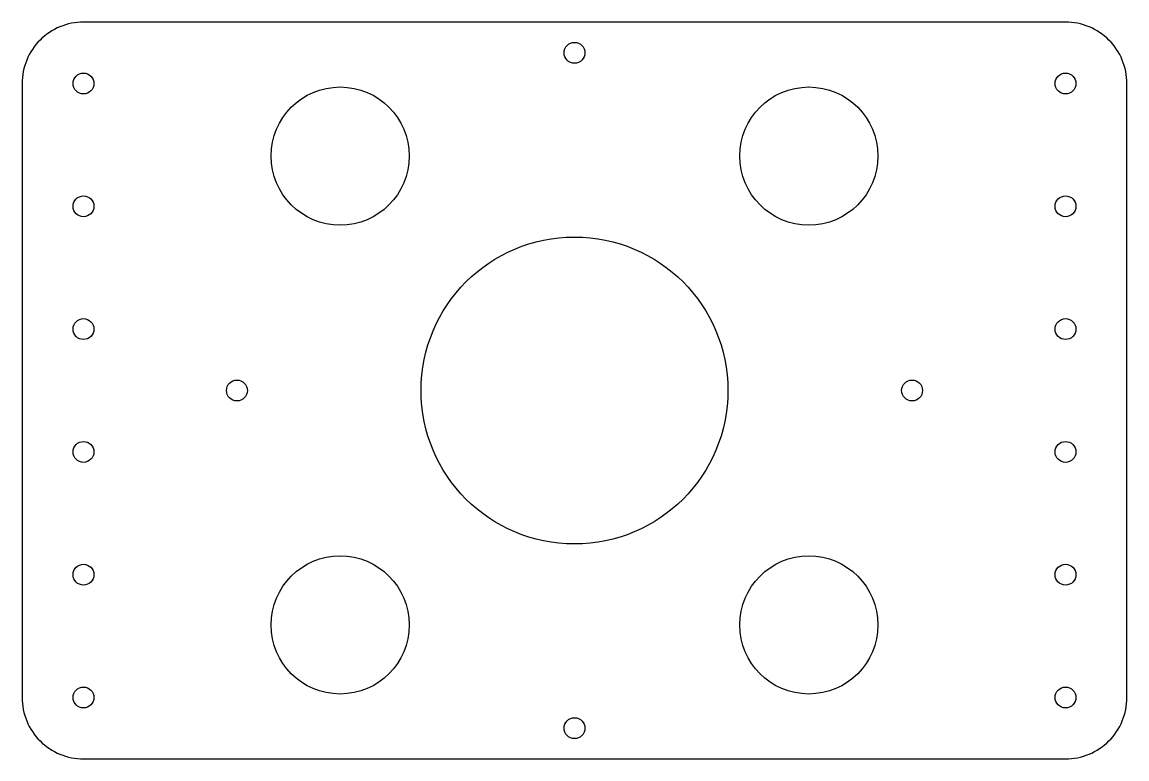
# Model space of a CAD drawing. Header units: inches. Extents: x -4.5 to 4.5, y -3 to 3.
import ezdxf

# ---------------------------------------------------------------- set-up
doc = ezdxf.new("R2010")
doc.units = ezdxf.units.IN
doc.header["$MEASUREMENT"] = 0

msp = doc.modelspace()

# ---------------------------------------------------------------- linework, layer by layer
msp.add_lwpolyline([(-4, -3), (4, -3, 0.414214), (4.5, -2.5), (4.5, 2.5, 0.414214), (4, 3), (-4, 3, 0.414214), (-4.5, 2.5), (-4.5, -2.5, 0.414214)], format="xyb", close=True)
for centre, radius in [((0, 2.75), 0.085), ((-4, 2.5), 0.085), ((4, 2.5), 0.085), ((-1.9092, 1.9092), 0.5625), ((1.9092, 1.9092), 0.5625), ((-4, 1.5), 0.085), ((4, 1.5), 0.085), ((0, 0), 1.25), ((-4, 0.5), 0.085), ((4, 0.5), 0.085), ((-2.75, 0), 0.085), ((2.75, 0), 0.085), ((-4, -0.5), 0.085), ((4, -0.5), 0.085), ((-1.9092, -1.9092), 0.5625), ((1.9092, -1.9092), 0.5625), ((-4, -1.5), 0.085), ((4, -1.5), 0.085), ((-4, -2.5), 0.085), ((4, -2.5), 0.085), ((0, -2.75), 0.085)]:
    msp.add_circle(centre, radius)

doc.saveas('drawing.dxf')
